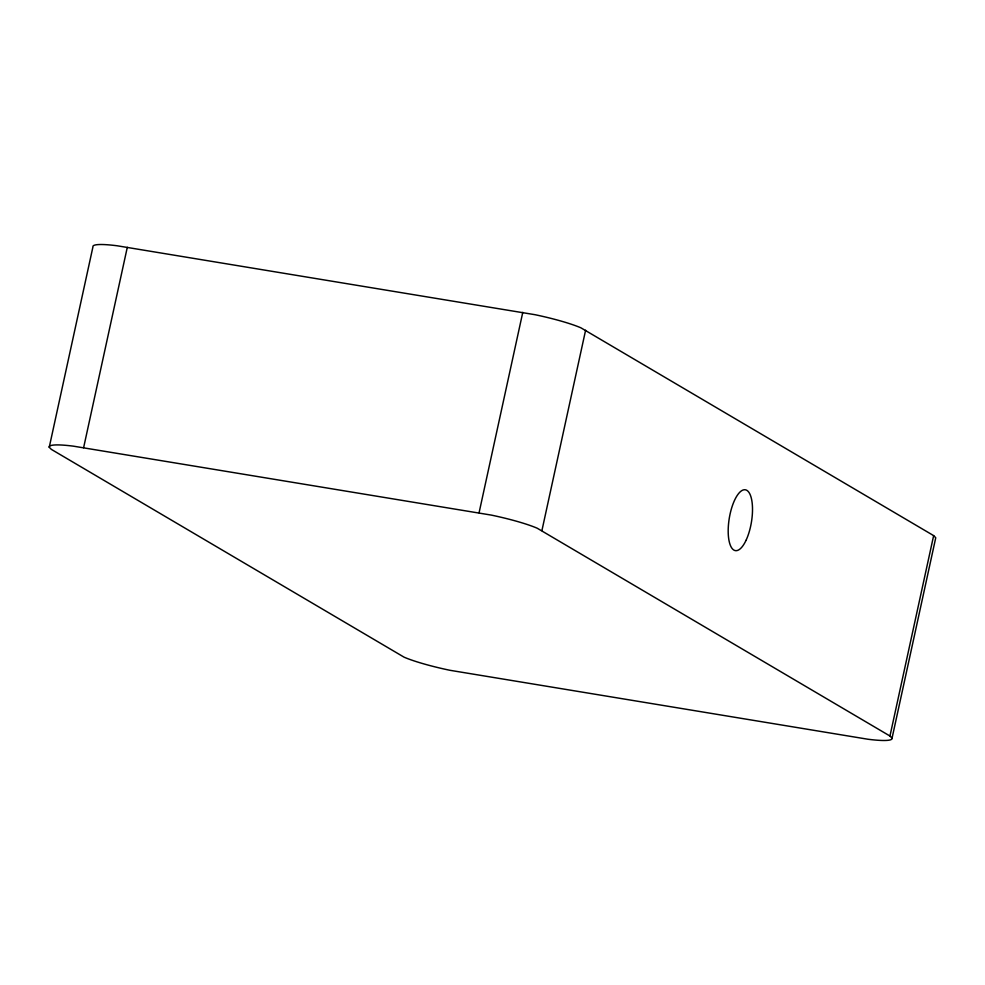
<?xml version="1.0" encoding="UTF-8"?>
<svg xmlns="http://www.w3.org/2000/svg" width="985" height="985" viewBox="0 0 985 985"><rect width="100%" height="100%" fill="white"/><g stroke="black" fill="none" stroke-linecap="round" stroke-linejoin="round"><path stroke-width="1.48" d="M49.25 447.264L92.947 246.853A53.055 6.92 12.3 0 1 117.129 245.77L535.052 314.707A53.055 6.92 12.3 0 1 580.928 327.833L933.645 535.618L935.75 537.736L892.053 738.147A53.055 6.92 12.3 0 1 867.871 739.23L449.948 670.292A53.055 6.92 12.3 0 1 404.072 657.167L51.355 449.382L49.25 447.264A53.055 6.92 12.3 0 1 73.432 446.168L491.355 515.106A53.055 6.92 12.3 0 1 537.231 528.231L889.96 736.017L892.053 738.147M83.614 447.707L127.299 247.309M479.079 512.766L522.776 312.356M541.91 530.632L585.607 330.221M889.96 736.017L933.645 535.618M746.014 540.383A30.818 11.241 -80.7 0 0 746.864 490.358A30.818 11.241 -80.7 0 0 728.198 529.868A30.818 11.241 -80.7 0 0 746.014 540.383"/></g></svg>
